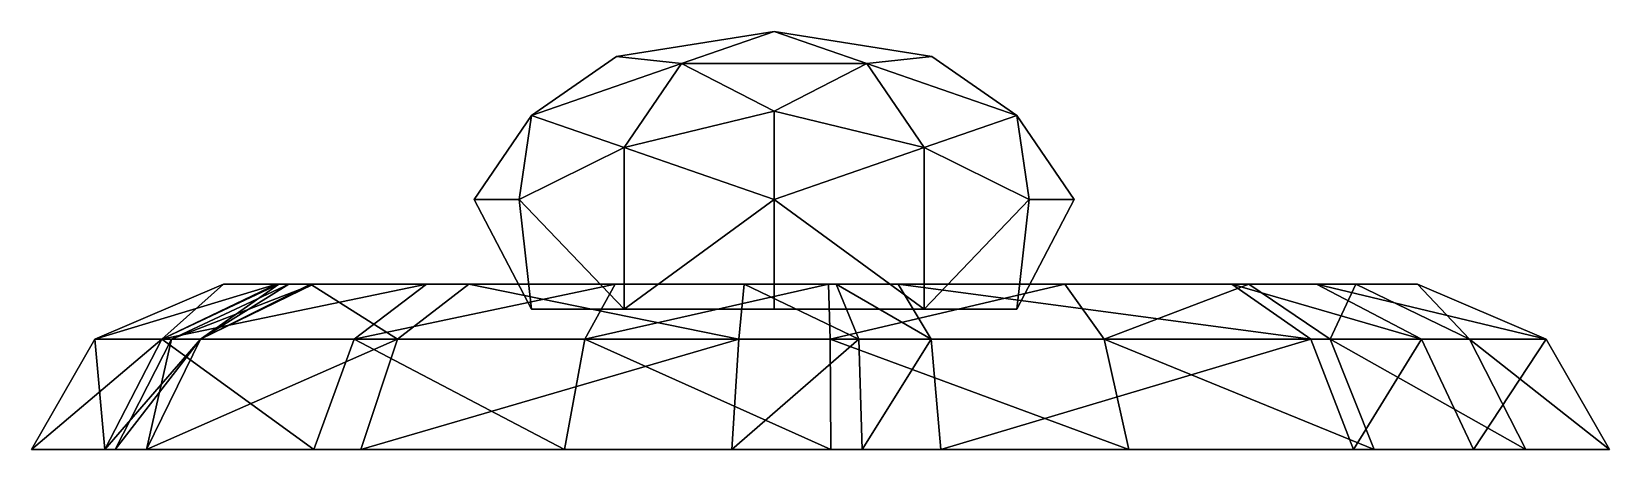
# Model space of a CAD drawing. Extents: x -86 to 96, y 0 to 48.
import ezdxf

# ---------------------------------------------------------------- set-up
doc = ezdxf.new("R2010")
doc.units = 0
doc.layers.add('egg', color=250, linetype='CONTINUOUS')
doc.layers.add('egg_2', color=250, linetype='CONTINUOUS')

msp = doc.modelspace()

# ---------------------------------------------------------------- meshes
at = {"layer": 'egg'}
mesh = msp.add_polyface(dxfattribs=at)
corners = [(0, 39.033284, 44.002709), (0, 16.174506, 53.371026), (29.455996, 28.85097, 33.130114), (29.455996, 28.85097, -2.054345), (0, 39.033284, -12.926941), (0, 16.174506, -22.295257), (-29.455996, 28.85097, -2.054345), (-29.455996, 28.85097, 33.130114), (18.204807, 45.3263, 15.537884), (-18.204807, 45.3263, 15.537884), (-17.3138, 16.174506, -20.443571), (-28.014317, 16.174506, 1.794191), (0, 48.218883, 15.537884), (10.700517, 44.51994, 32.269089), (-10.700517, 44.51994, 32.269089), (28.014317, 38.534926, 25.878337), (17.3138, 34.835984, 42.609542), (28.014317, 38.534926, 5.197431), (34.6276, 28.85097, 15.537884), (10.700517, 44.51994, -1.19332), (17.3138, 34.835984, -11.533773), (-10.700517, 44.51994, -1.19332), (-28.014317, 38.534926, 5.197431), (-17.3138, 34.835984, -11.533773), (-28.014317, 38.534926, 25.878337), (-34.6276, 28.85097, 15.537884), (-17.3138, 34.835984, 42.609542), (-28.014317, 16.174506, 29.281578), (-17.3138, 16.174506, 51.51934), (0, 28.85097, 49.000293), (28.014317, 16.174506, 29.281578), (17.3138, 16.174506, 51.51934), (28.014317, 16.174506, 1.794191), (17.3138, 16.174506, -20.443571), (0, 28.85097, -17.924524)]
mesh.append_faces([[corners[k] for k in face] for face in [(9, 12, 14), (12, 8, 13), (13, 14, 12), (14, 13, 0), (8, 15, 13), (15, 2, 16), (16, 13, 15), (13, 16, 0), (8, 17, 15), (17, 3, 18), (18, 15, 17), (15, 18, 2), (8, 19, 17), (19, 4, 20), (20, 17, 19), (17, 20, 3), (8, 12, 19), (12, 9, 21), (21, 19, 12), (19, 21, 4), (4, 21, 23), (21, 9, 22), (22, 23, 21), (23, 22, 6), (6, 22, 25), (22, 9, 24), (24, 25, 22), (25, 24, 7), (9, 14, 24), (14, 0, 26), (26, 24, 14), (24, 26, 7), (5, 10, 11), (11, 27, 30), (27, 7, 28), (27, 28, 1), (30, 1, 31), (1, 28, 29), (28, 7, 26), (26, 29, 28), (2, 18, 30), (18, 3, 32), (32, 30, 18), (2, 31, 16), (3, 33, 32), (33, 5, 32), (31, 1, 29), (29, 16, 31), (34, 5, 33), (33, 20, 34), (20, 33, 3), (23, 6, 10), (10, 34, 23), (10, 6, 11), (34, 10, 5), (29, 26, 0), (6, 25, 11), (25, 7, 27), (27, 11, 25), (16, 29, 0), (4, 34, 20), (4, 23, 34), (30, 31, 2), (5, 11, 32), (11, 30, 32), (27, 1, 30)]])
at = {"layer": 'egg_2'}
mesh = msp.add_polyface(dxfattribs=at)
corners = [(-72.476316, 0, -42.920002), (-47.740102, 0, -69.466183), (-4.90422, 0, -71.276149), (10.178837, 0, -62.226315), (19.228671, 0, -47.143258), (66.891132, 0, -23.010367), (80.767544, 0, -18.787111), (96.453923, 0, 28.875349), (86.800767, 0, 63.264719), (69.304421, 0, 77.141132), (40.948273, 0, 77.141132), (6.558903, 0, 73.521198), (-24.210533, 0, 77.141132), (-53.170003, 0, 81.96771), (-77.302894, 0, 65.678009), (-85.749406, 0, 37.321861), (-77.302894, 0, 13.792292), (-72.476316, 0, -3.704054), (-76.096249, 0, -29.646912), (-66.25003, 12.719165, -39.05874), (-43.492713, 12.719165, -63.481225), (-4.083702, 12.719165, -65.146395), (9.792711, 12.719165, -56.820547), (18.118558, 12.719165, -42.944135), (61.968022, 12.719165, -20.741875), (74.734321, 12.719165, -16.85648), (89.16579, 12.719165, 26.992984), (80.284886, 12.719165, 58.631204), (64.188248, 12.719165, 71.397504), (38.100592, 12.719165, 71.397504), (6.462372, 12.719165, 68.067165), (-21.84551, 12.719165, 71.397504), (-48.488222, 12.719165, 75.837956), (-70.690482, 12.719165, 60.85143), (-78.461273, 12.719165, 34.763775), (-70.690482, 12.719165, 13.116571), (-66.25003, 12.719165, -2.980067), (-69.580369, 12.719165, -26.847497), (-72.476316, 0, -42.920002), (-47.740102, 0, -69.466183), (-4.90422, 0, -71.276149), (10.178837, 0, -62.226315), (19.228671, 0, -47.143258), (66.891132, 0, -23.010367), (80.767544, 0, -18.787111), (96.453923, 0, 28.875349), (86.800767, 0, 63.264719), (69.304421, 0, 77.141132), (40.948273, 0, 77.141132), (6.558903, 0, 73.521198), (-24.210533, 0, 77.141132), (-53.170003, 0, 81.96771), (-77.302894, 0, 65.678009), (-85.749406, 0, 37.321861), (-77.302894, 0, 13.792292), (-72.476316, 0, -3.704054), (-76.096249, 0, -29.646912), (-66.25003, 12.719165, -39.05874), (-43.492713, 12.719165, -63.481225), (-4.083702, 12.719165, -65.146395), (9.792711, 12.719165, -56.820547), (18.118558, 12.719165, -42.944135), (61.968022, 12.719165, -20.741875), (74.734321, 12.719165, -16.85648), (89.16579, 12.719165, 26.992984), (80.284886, 12.719165, 58.631204), (64.188248, 12.719165, 71.397504), (38.100592, 12.719165, 71.397504), (6.462372, 12.719165, 68.067165), (-21.84551, 12.719165, 71.397504), (-48.488222, 12.719165, 75.837956), (-70.690482, 12.719165, 60.85143), (-78.461273, 12.719165, 34.763775), (-70.690482, 12.719165, 13.116571), (-66.25003, 12.719165, -2.980067), (-69.580369, 12.719165, -26.847497), (0, 0), (0, 0), (0, 0), (0, 0), (0, 0), (0, 0), (0, 0), (0, 0), (0, 0), (0, 0), (0, 0), (0, 0), (0, 0), (0, 0), (0, 0), (0, 0), (0, 0), (0, 0), (0, 0), (-53.526179, 19.081542, -31.335094), (-35.25898, 19.081542, -50.938916), (-3.442995, 19.081542, -52.283254), (7.147975, 19.081542, -45.928671), (14.337836, 19.081542, -33.94557), (52.840816, 19.081542, -14.450391), (62.640752, 19.081542, -11.467802), (74.297921, 19.081542, 23.95206), (67.155878, 19.081542, 49.39559), (54.814833, 19.081542, 59.183316), (33.564012, 19.081542, 59.183316), (6.288237, 19.081542, 56.312181), (-18.342907, 19.081542, 59.209963), (-40.155645, 19.081542, 62.845419), (-57.452089, 19.081542, 51.17032), (-63.571133, 19.081542, 30.627817), (-57.182309, 19.081542, 12.830381), (-53.197392, 19.081542, -1.614945), (-56.052072, 19.081542, -22.073485)]
mesh.append_faces([[corners[k] for k in face] for face in [(0, 1, 20), (1, 2, 21), (2, 3, 22), (3, 4, 23), (4, 5, 24), (5, 6, 25), (6, 7, 26), (7, 8, 27), (8, 9, 28), (9, 10, 29), (10, 11, 30), (11, 12, 31), (12, 13, 32), (13, 14, 33), (14, 15, 34), (15, 16, 35), (16, 17, 36), (17, 18, 37), (18, 0, 19), (56, 55, 38), (55, 42, 38), (55, 54, 50), (55, 50, 49), (55, 49, 42), (54, 53, 50), (53, 52, 50), (52, 51, 50), (49, 43, 42), (49, 48, 43), (48, 47, 46), (48, 46, 45), (48, 45, 43), (45, 44, 43), (42, 41, 40), (42, 40, 39), (42, 39, 38), (113, 95, 99), (57, 95, 113), (58, 96, 95), (99, 95, 96), (99, 100, 106), (100, 101, 102), (59, 97, 96), (100, 102, 105), (60, 98, 97), (107, 109, 110), (97, 98, 99), (112, 106, 107), (107, 108, 109), (61, 99, 98), (62, 100, 99), (63, 101, 100), (105, 102, 103), (64, 102, 101), (65, 103, 102), (66, 104, 103), (67, 105, 104), (68, 106, 105), (69, 107, 106), (70, 108, 107), (71, 109, 108), (72, 110, 109), (73, 111, 110), (74, 112, 111), (75, 113, 112), (0, 20, 19), (1, 21, 20), (2, 22, 21), (3, 23, 22), (4, 24, 23), (5, 25, 24), (6, 26, 25), (7, 27, 26), (8, 28, 27), (9, 29, 28), (10, 30, 29), (11, 31, 30), (12, 32, 31), (13, 33, 32), (14, 34, 33), (15, 35, 34), (16, 36, 35), (17, 37, 36), (18, 19, 37), (113, 99, 112), (57, 113, 75), (58, 95, 57), (99, 96, 97), (99, 106, 112), (59, 96, 58), (100, 105, 106), (60, 97, 59), (107, 110, 111), (112, 107, 111), (61, 98, 60), (62, 99, 61), (63, 100, 62), (105, 103, 104), (64, 101, 63), (65, 102, 64), (66, 103, 65), (67, 104, 66), (68, 105, 67), (69, 106, 68), (70, 107, 69), (71, 108, 70), (72, 109, 71), (73, 110, 72), (74, 111, 73), (75, 112, 74)]])

doc.saveas('drawing.dxf')
